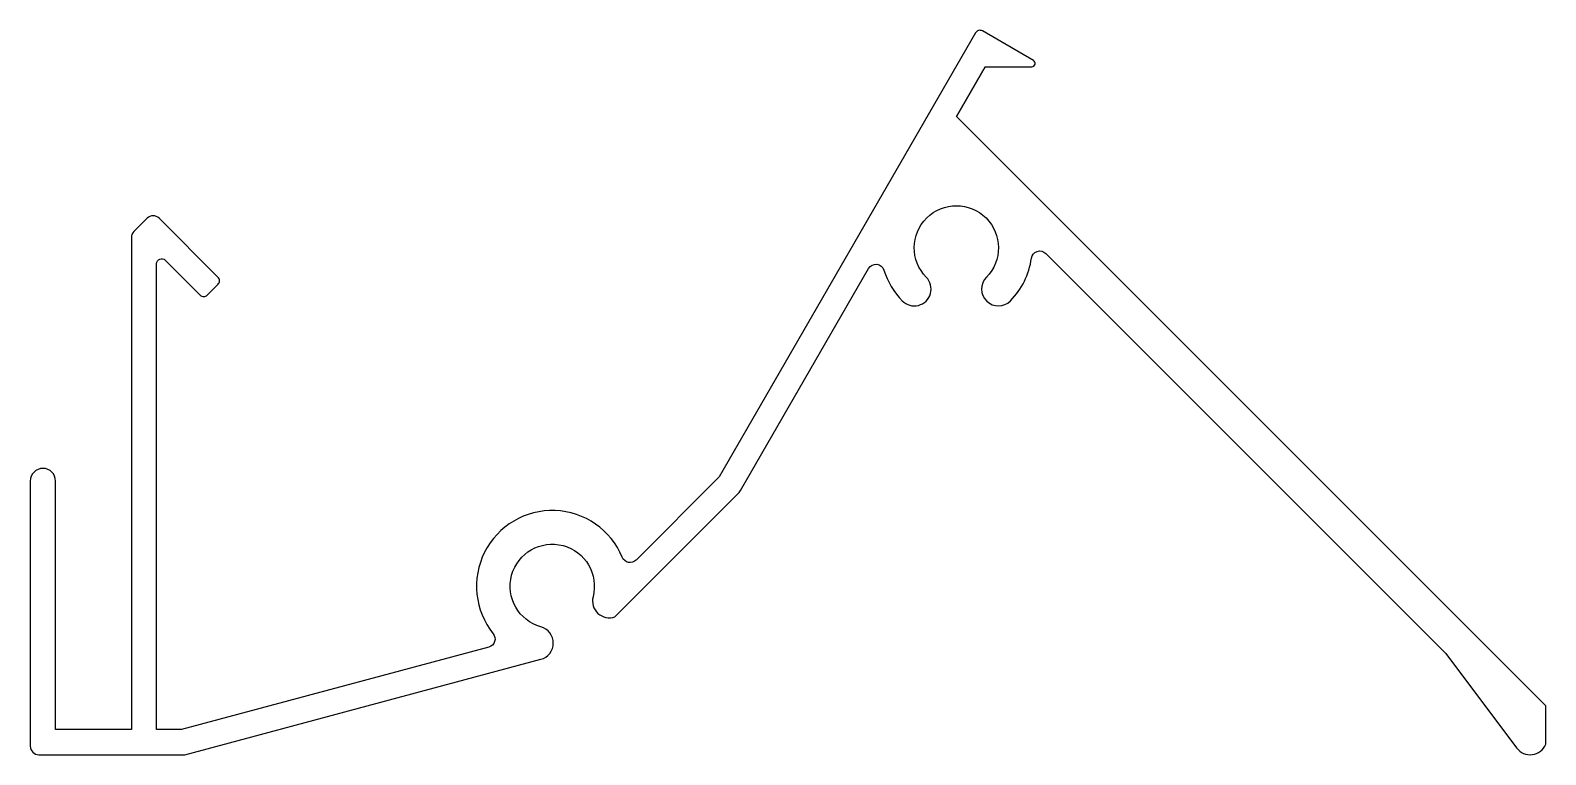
# Model space of a CAD drawing. Extents: x 106.1 to 196.1, y 198.4 to 241.4.
import ezdxf

# ---------------------------------------------------------------- set-up
doc = ezdxf.new("R2010")
doc.units = 0
doc.layers.get('0').update_dxf_attribs({"linetype": 'CONTINUOUS'})

msp = doc.modelspace()

# ---------------------------------------------------------------- linework, layer by layer
msp.add_lwpolyline([(162.804, 239.274), (165.578, 239.274, 0.767327), (165.678, 239.647), (162.645, 241.398, 0.414214), (162.235, 241.289), (147.01, 214.918), (142.074, 209.982, -0.534608), (141.259, 210.145, 1.152998), (133.591, 205.608, -0.541497), (133.33, 204.812), (115.088, 199.924), (113.601, 199.924), (113.601, 227.578, -0.668179), (114.113, 227.79), (116.186, 225.717, 0.414214), (116.61, 225.717), (117.246, 226.354, 0.414214), (117.246, 226.778), (113.747, 230.277, 0.414214), (113.04, 230.277), (112.247, 229.485, 0.198912), (112.101, 229.131), (112.101, 199.924), (107.601, 199.924), (107.601, 214.674, 1), (106.101, 214.674), (106.101, 198.924, 0.414214), (106.601, 198.424), (115.285, 198.424), (136.419, 204.087, 0.763282), (136.429, 206.016, -2.379796), (139.522, 207.802, 0.599693), (140.822, 206.609), (148.117, 213.904, 0.065543), (148.276, 214.111), (155.89, 227.299, -0.654654), (156.801, 227.196, 0.119504), (157.886, 225.375, 1), (159.315, 226.774, -2.379796), (162.886, 226.774, 1), (164.315, 225.375, 0.160651), (165.558, 227.905, -0.61937), (166.407, 228.189), (190.172, 204.424), (194.372, 198.824, 0.585062), (196.101, 199.052), (196.101, 201.324), (161.101, 236.324), (162.804, 239.274), (161.101, 236.324)], format="xyb")

doc.saveas('drawing.dxf')
